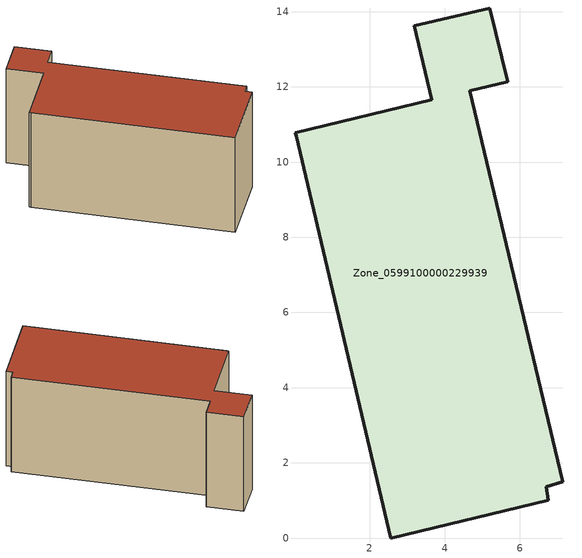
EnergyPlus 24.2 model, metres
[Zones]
Zone_0599100000229939
 floor ground (C_G): 5.67,12.14 4.66,11.9 7.13,1.49 6.69,1.36 6.76,1.01 2.56,0 0.05,10.7 0.03,10.79 3.66,11.66 3.19,13.63 5.2,14.1 z0
 wall outside (C_F): 4.66,11.9 5.67,12.14 5.2,14.1 3.19,13.63 3.66,11.66 0.03,10.79 0.05,10.7 2.56,0 6.76,1.01 6.69,1.36 7.13,1.49 4.66,11.9 z0:6.02
 roof outside (C_R): 0.03,10.79 0.05,10.7 2.56,0 6.76,1.01 6.69,1.36 7.13,1.49 4.66,11.9 5.67,12.14 5.2,14.1 3.19,13.63 3.66,11.66 z6.02
[BUILDING]
Pand.0599100000229939: North Axis=0; Terrain=City; Loads Convergence Tolerance Value=0.04; Temperature Convergence Tolerance Value=0.4; Solar Distribution=FullExterior; Maximum Number of Warmup Days=25; Minimum Number of Warmup Days=1
[Site:Location]
Rotterdam.The.Hague.AP_ZH_NLD Design_Conditions: Latitude=51.96; Longitude=4.45; Time Zone=1; Elevation=-4.5
[SITE:GROUNDTEMPERATURE:BUILDINGSURFACE]
18, 18, 18, 18, 18, 18, 18, 18, 18, 18, 18, 18
[MATERIAL] Thermal Absorptance=0.9; Solar Absorptance=0.7; Visible Absorptance=0.7
Name | Roughness | Thickness | Conductivity | Density | Specific Heat
G.TI.1975-1991 | MediumSmooth | 0.15 | 0.288461 | 540 | 1210
F.TI.1975-1991 | Rough | 0.3 | 0.230769 | 1920 | 840
R.TI.1975-1991 | MediumRough | 0.2 | 0.153846 | 1500 | 1000
[CONSTRUCTION]
C_G: G.TI.1975-1991
C_F: F.TI.1975-1991
C_R: R.TI.1975-1991
[ZONE]
Zone_0599100000229939: Type=1; Multiplier=1; Ceiling Height=Autocalculate; Volume=Autocalculate; Floor Area=autocalculate; Part of Total Floor Area=Yes
[ZONEINFILTRATION:DESIGNFLOWRATE]
Infil_Zone_0599100000229939: Zone or ZoneList or Space or SpaceList=Zone_0599100000229939; Schedule=AlwaysOn; Design Flow Rate Calculation Method=Flow/Area; Flow Rate per Floor Area=0.003; Constant Term Coefficient=1; Temperature Term Coefficient=0; Velocity Term Coefficient=0; Velocity Squared Term Coefficient=0
[HVACTEMPLATE:ZONE:IDEALLOADSAIRSYSTEM]
Zone_0599100000229939: Maximum Heating Supply Air Temperature=50; Minimum Cooling Supply Air Temperature=13; Maximum Heating Supply Air Humidity Ratio=0.0156; Minimum Cooling Supply Air Humidity Ratio=0.0077; Heating Limit=NoLimit; Cooling Limit=NoLimit; Dehumidification Control Type=ConstantSensibleHeatRatio; Cooling Sensible Heat Ratio=0.7; Dehumidification Setpoint=60; Humidification Control Type=None; Humidification Setpoint=30; Outdoor Air Method=None; Outdoor Air Flow Rate per Person=0.00944; Outdoor Air Flow Rate per Zone Floor Area=0; Outdoor Air Flow Rate per Zone=0; Demand Controlled Ventilation Type=None; Outdoor Air Economizer Type=NoEconomizer; Heat Recovery Type=None; Sensible Heat Recovery Effectiveness=0.7; Latent Heat Recovery Effectiveness=0.65
[ZONECONTROL:THERMOSTAT]
ThermostatControl_Zone_0599100000229939: Zone or ZoneList=Zone_0599100000229939; Control Type Schedule=DualSetpointControlType; Control 1=Thermostat_Zone_0599100000229939; Temperature Difference Between Cutout And Setpoint=0
[THERMOSTATSETPOINT:DUALSETPOINT]
Thermostat_Zone_0599100000229939: Heating Setpoint Temperature Schedule=HeatingSetpoint_Zone_0599100000229939; Cooling Setpoint Temperature Schedule=CoolingSetpoint_Zone_0599100000229939
[SCHEDULE:COMPACT]
HeatingSetpoint_Zone_0599100000229939: Through: 12/31, For: AllDays, Until: 24:00, 21
CoolingSetpoint_Zone_0599100000229939: Through: 12/31, For: AllDays, Until: 24:00, 24
DualSetpointControlType: Through: 12/31, For: AllDays, Until: 24:00, 4
AlwaysOn: Through: 12/31, For: AllDays, Until: 24:00, 1
